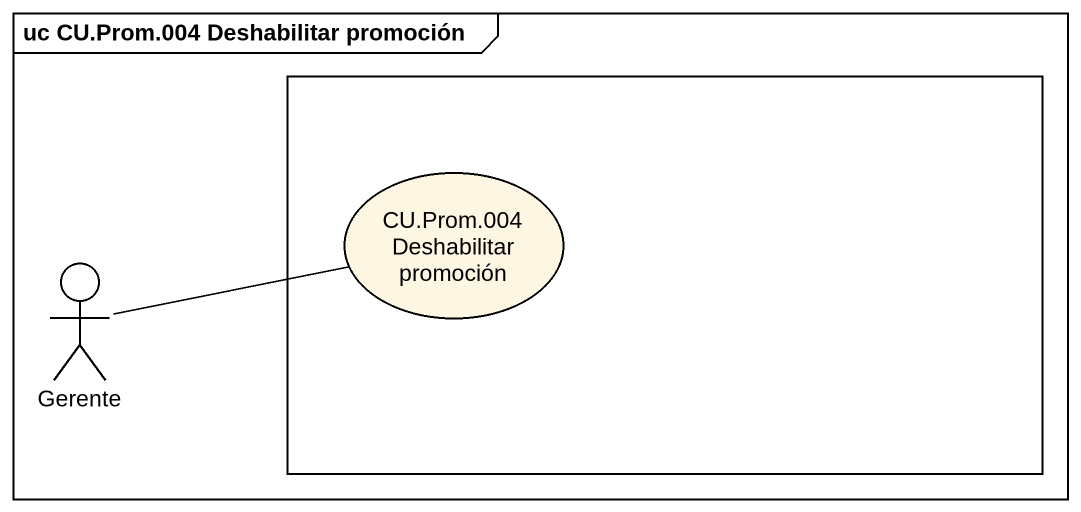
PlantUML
@startuml
mainframe uc CU.Prom.004 Deshabilitar promoción
rectangle " " as rectangle1 {
  usecase "CU.Prom.004 Deshabilitar promoción" as CU_Prom_004_Deshabilitar
}
actor Gerente
Gerente -right- CU_Prom_004_Deshabilitar
@enduml
